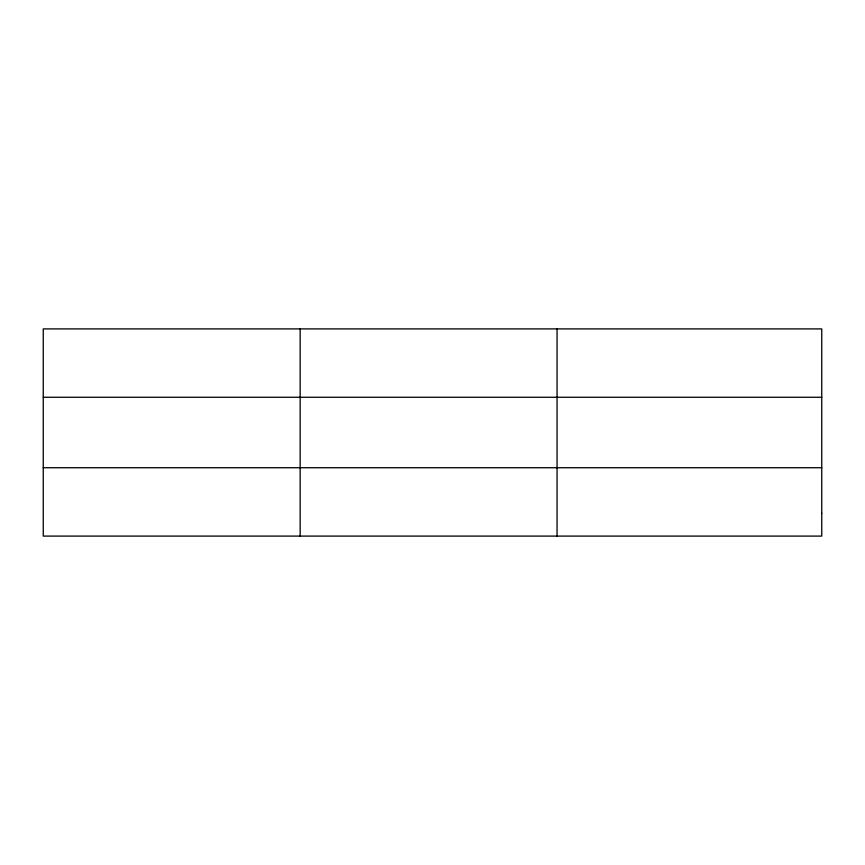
<?xml version="1.0" encoding="UTF-8"?>
<svg xmlns="http://www.w3.org/2000/svg" width="865" height="865" viewBox="0 0 865 865"><rect width="100%" height="100%" fill="white"/><g stroke="black" fill="none" stroke-linecap="round" stroke-linejoin="round"><path stroke-width="1.3" d="M300.155 536.095L300.155 328.905M557.06 536.095L557.06 328.905M43.25 397.273L821.75 397.273M43.25 467.727L821.75 467.727M821.75 513.302L821.75 536.095L43.25 536.095L43.25 328.905L821.75 328.905L821.75 513.302"/></g></svg>
